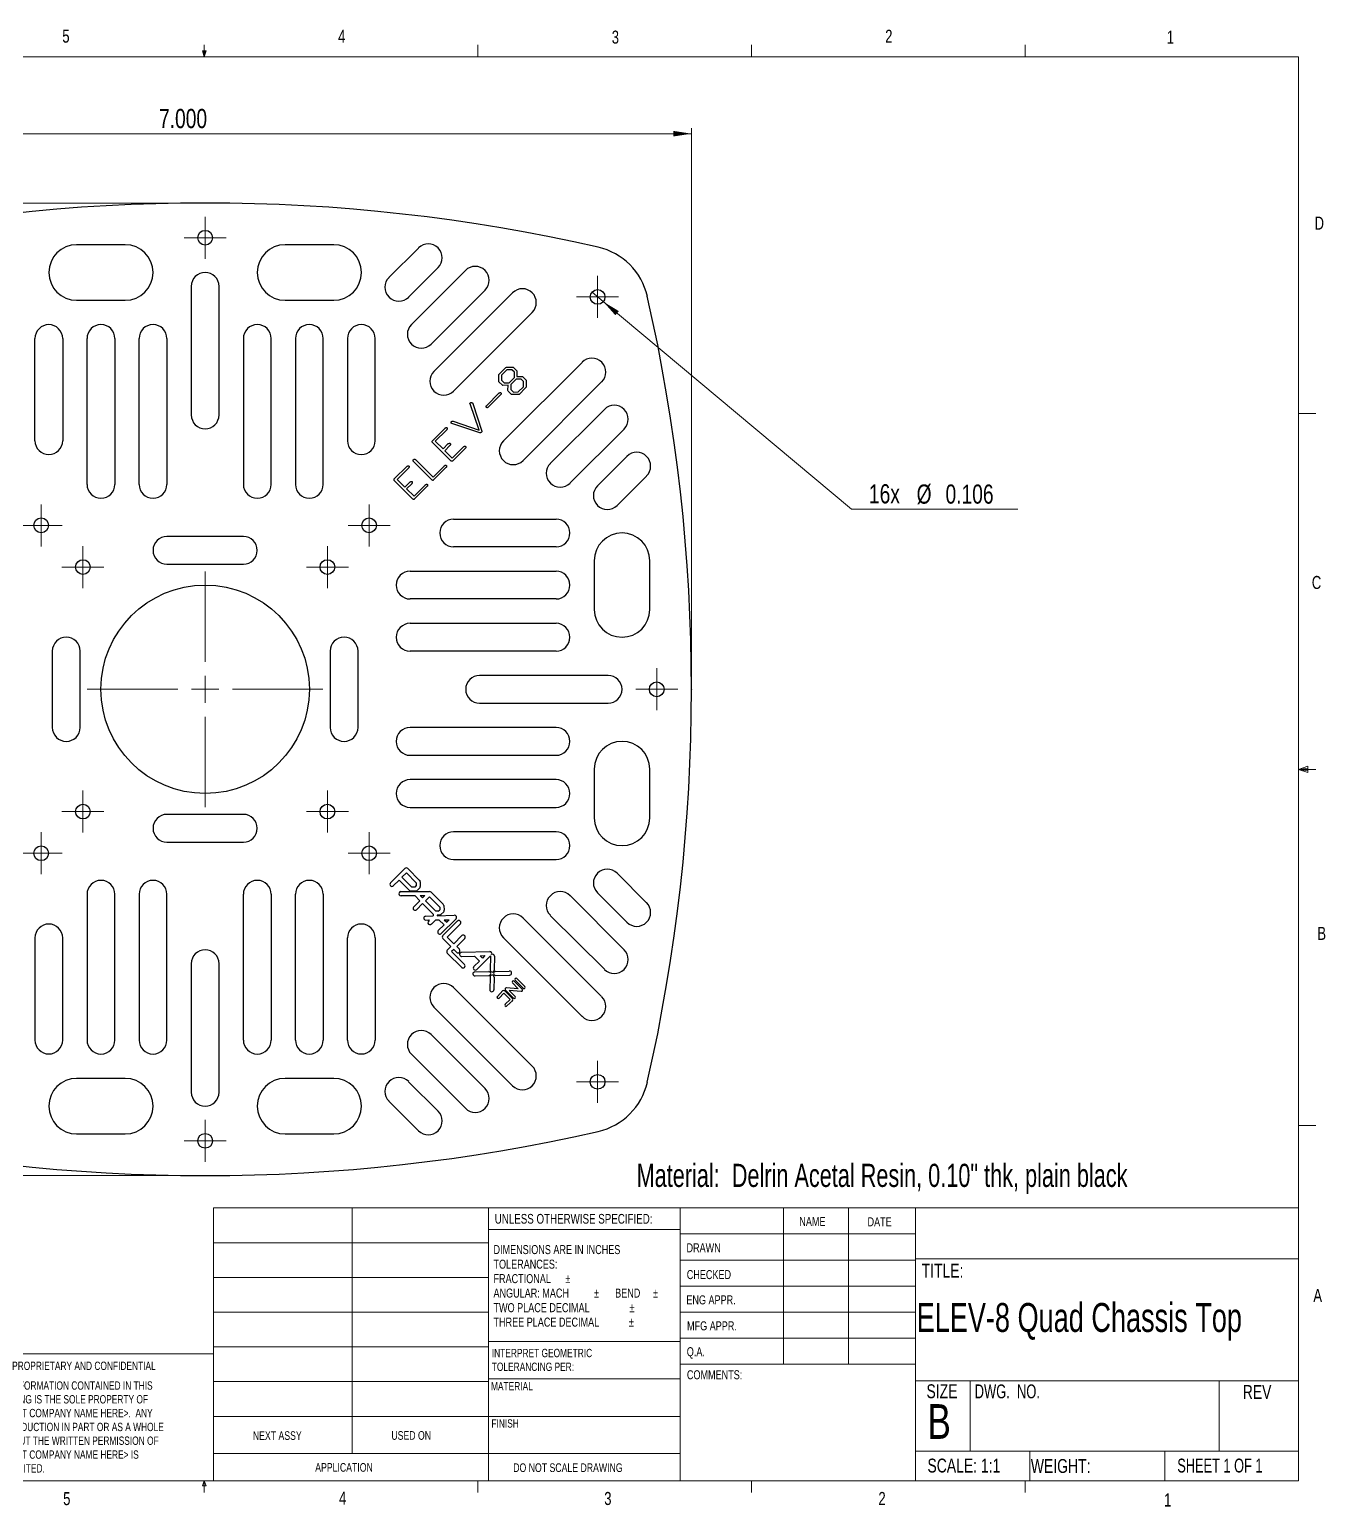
# Model space of a CAD drawing. Header units: inches. Extents: x 0.4 to 16.6, y 0.2 to 10.8.
# Drawn here: x 7.24 to 16.57, y 0.21 to 10.84 of the extents above; entities that cross this region are included whole.
import ezdxf

# ---------------------------------------------------------------- set-up
doc = ezdxf.new("R2010")
doc.units = ezdxf.units.IN
doc.header["$MEASUREMENT"] = 0
doc.header["$PDSIZE"] = -1
doc.layers.add('FORMAT', color=7, linetype='Continuous')
doc.styles.add('SLDTEXTSTYLE0', font='TXT', dxfattribs={"width": 0.7})
doc.styles.add('SLDTEXTSTYLE1', font='TXT', dxfattribs={"width": 0.75})
doc.styles.add('SLDTEXTSTYLE2', font='TXT', dxfattribs={"width": 0.694444})
doc.styles.add('SLDTEXTSTYLE3', font='TXT', dxfattribs={"width": 0.6875})
doc.dimstyles.new('SLDDIMSTYLE0', dxfattribs={"dimtxt": 0.137795, "dimasz": 0.13, "dimexe": 0, "dimexo": 0.0625, "dimgap": 0.034449, "dimtad": 2, "dimrnd": 1e-09, "dimzin": 4, "dimdsep": 46, "dimtxsty": 'SLDTEXTSTYLE1', "dimsah": 1, "dimcen": 0.09, "dimadec": 0, "dimazin": 0, "dimtfac": 1, "dimtofl": 0, "dimtmove": 0, "dimatfit": 3, "dimfxl": 1, "dimtolj": 1, "dimtzin": 12, "dimarcsym": 0})
doc.dimstyles.new('SLDDIMSTYLE1', dxfattribs={"dimtxt": 0.137795, "dimasz": 0.13, "dimexe": 0, "dimexo": 0.0625, "dimgap": 0.034449, "dimtad": 2, "dimrnd": 1e-09, "dimzin": 12, "dimdsep": 46, "dimtxsty": 'SLDTEXTSTYLE1', "dimsah": 1, "dimcen": 0.09, "dimadec": 0, "dimazin": 0, "dimtfac": 1, "dimtmove": 0, "dimatfit": 3, "dimfxl": 1, "dimtolj": 1, "dimtzin": 12, "dimarcsym": 0})

# ---------------------------------------------------------------- blocks, each defined once
blk = doc.blocks.new('SW_NOTE_0')
at = {"color": 0, "linetype": 'Continuous', "lineweight": 0, "char_height": 0.06, "attachment_point": 1, "style": 'SLDTEXTSTYLE1'}
for s, insert in [('THE INFORMATION CONTAINED IN THIS', (0, 0.077)), ('DRAWING IS THE SOLE PROPERTY OF', (0, -0.022)), ('<INSERT COMPANY NAME HERE>.  ANY ', (0, -0.121)), ('REPRODUCTION IN PART OR AS A WHOLE', (0, -0.221)), ('WITHOUT THE WRITTEN PERMISSION OF', (0, -0.32)), ('<INSERT COMPANY NAME HERE> IS ', (0, -0.42)), ('PROHIBITED.', (0, -0.519))]:
    blk.add_mtext(s, dxfattribs=dict(at, insert=insert))
blk = doc.blocks.new('SW_NOTE_1')
at = {"color": 0, "linetype": 'Continuous', "lineweight": 0, "char_height": 0.065, "attachment_point": 1, "style": 'SLDTEXTSTYLE1'}
for s, insert in [('DIMENSIONS ARE IN INCHES', (0, 0.084)), ('TOLERANCES:', (0, -0.021)), ('FRACTIONAL', (0, -0.125)), ('%%p', (0.518, -0.125)), ('ANGULAR: MACH', (0, -0.229)), ('%%p', (0.723, -0.229)), ('     BEND ', (0.785, -0.229)), ('%%p', (1.148, -0.229)), ('TWO PLACE DECIMAL    ', (0, -0.334)), ('%%p', (0.979, -0.334)), ('THREE PLACE DECIMAL  ', (0, -0.438)), ('%%p', (0.974, -0.438))]:
    blk.add_mtext(s, dxfattribs=dict(at, insert=insert))
blk = doc.blocks.new('SW_NOTE_2')
at = {"color": 0, "linetype": 'Continuous', "lineweight": 0, "char_height": 0.06, "attachment_point": 1, "style": 'SLDTEXTSTYLE1'}
for s, insert in [('INTERPRET GEOMETRIC', (0, 0.077)), ('TOLERANCING PER:', (0, -0.022))]:
    blk.add_mtext(s, dxfattribs=dict(at, insert=insert))
blk = doc.blocks.new('*D4')
at = {"color": 7, "linetype": 'Continuous', "lineweight": 0}
for p, q in [((5.007, 6.128), (5.007, 10.127)), ((12.007, 6.128), (12.007, 10.127)), ((5.007, 10.088), (12.007, 10.088))]:
    blk.add_line(p, q, dxfattribs=at)
for points in [[(5.007, 10.088), (5.137, 10.068), (5.137, 10.108)], [(12.007, 10.088), (11.877, 10.108), (11.877, 10.068)]]:
    blk.add_solid(points, dxfattribs=at)
at = {"color": 7, "linetype": 'Continuous', "lineweight": 0, "insert": (8.175, 10.266), "char_height": 0.1378, "attachment_point": 1, "style": 'SLDTEXTSTYLE1'}
blk.add_mtext('7.000', dxfattribs=at)
blk = doc.blocks.new('*D5')
at = {"color": 7, "linetype": 'Continuous', "lineweight": 0}
for p, q in [((8.467, 9.589), (3.156, 9.589)), ((3.196, 9.589), (3.196, 2.589)), ((8.467, 2.589), (3.156, 2.589))]:
    blk.add_line(p, q, dxfattribs=at)
for points in [[(3.196, 9.589), (3.176, 9.459), (3.216, 9.459)], [(3.196, 2.589), (3.216, 2.719), (3.176, 2.719)]]:
    blk.add_solid(points, dxfattribs=at)
at = {"color": 7, "linetype": 'Continuous', "lineweight": 0, "insert": (3.018, 5.96), "char_height": 0.1378, "attachment_point": 1, "rotation": 90, "style": 'SLDTEXTSTYLE1'}
blk.add_mtext('7.000', dxfattribs=at)
blk = doc.blocks.new('*D6')
at = {"color": 7, "linetype": 'Continuous', "lineweight": 0}
for p, q in [((11.291, 8.947), (11.372, 8.879)), ((11.372, 8.879), (13.159, 7.385)), ((13.159, 7.385), (14.355, 7.385))]:
    blk.add_line(p, q, dxfattribs=at)
blk.add_solid([(11.372, 8.879), (11.459, 8.781), (11.484, 8.811)], dxfattribs=at)
at = {"color": 7, "linetype": 'Continuous', "lineweight": 0, "char_height": 0.1378, "attachment_point": 1, "style": 'SLDTEXTSTYLE1'}
for s, insert in [('16x ', (13.284, 7.565)), ('%%c', (13.627, 7.563)), ('0.106', (13.835, 7.563))]:
    blk.add_mtext(s, dxfattribs=dict(at, insert=insert))
blk = doc.blocks.new('SW_CENTERMARKSYMBOL_0')
at = {"color": 0, "linetype": 'Continuous', "lineweight": 0}
for p, q in [((0, 0.098), (0, 0.151)), ((-0.098, 0), (-0.151, 0)), ((0, 0), (-0.098, 0)), ((0, 0), (0, 0.098)), ((0, 0), (0, -0.098)), ((0, 0), (0.098, 0)), ((0.098, 0), (0.151, 0)), ((0, -0.098), (0, -0.151))]:
    blk.add_line(p, q, dxfattribs=at)
blk = doc.blocks.new('SW_CENTERMARKSYMBOL_2')
at = {"color": 0, "linetype": 'Continuous', "lineweight": 0}
for p, q in [((0, 0.098), (0, 0.151)), ((-0.098, 0), (-0.151, 0)), ((0, 0), (-0.098, 0)), ((0, 0), (0, 0.098)), ((0, 0), (0, -0.098)), ((0, 0), (0.098, 0)), ((0.098, 0), (0.151, 0)), ((0, -0.098), (0, -0.151))]:
    blk.add_line(p, q, dxfattribs=at)
blk = doc.blocks.new('SW_CENTERMARKSYMBOL_3')
at = {"color": 0, "linetype": 'Continuous', "lineweight": 0}
for p, q in [((0, 0.098), (0, 0.151)), ((-0.098, 0), (-0.151, 0)), ((0, 0), (-0.098, 0)), ((0, 0), (0, 0.098)), ((0, 0), (0, -0.098)), ((0, 0), (0.098, 0)), ((0.098, 0), (0.151, 0)), ((0, -0.098), (0, -0.151))]:
    blk.add_line(p, q, dxfattribs=at)
blk = doc.blocks.new('SW_CENTERMARKSYMBOL_4')
at = {"color": 0, "linetype": 'Continuous', "lineweight": 0}
for p, q in [((0, 0.098), (0, 0.151)), ((-0.098, 0), (-0.151, 0)), ((0, 0), (-0.098, 0)), ((0, 0), (0, 0.098)), ((0, 0), (0, -0.098)), ((0, 0), (0.098, 0)), ((0.098, 0), (0.151, 0)), ((0, -0.098), (0, -0.151))]:
    blk.add_line(p, q, dxfattribs=at)
blk = doc.blocks.new('SW_CENTERMARKSYMBOL_5')
at = {"color": 0, "linetype": 'Continuous', "lineweight": 0}
for p, q in [((0, 0.098), (0, 0.151)), ((-0.098, 0), (-0.151, 0)), ((0, 0), (-0.098, 0)), ((0, 0), (0, 0.098)), ((0, 0), (0, -0.098)), ((0, 0), (0.098, 0)), ((0.098, 0), (0.151, 0)), ((0, -0.098), (0, -0.151))]:
    blk.add_line(p, q, dxfattribs=at)
blk = doc.blocks.new('SW_CENTERMARKSYMBOL_6')
at = {"color": 0, "linetype": 'Continuous', "lineweight": 0}
for p, q in [((0, 0.098), (0, 0.151)), ((-0.098, 0), (-0.151, 0)), ((0, 0), (-0.098, 0)), ((0, 0), (0, 0.098)), ((0, 0), (0, -0.098)), ((0, 0), (0.098, 0)), ((0.098, 0), (0.151, 0)), ((0, -0.098), (0, -0.151))]:
    blk.add_line(p, q, dxfattribs=at)
blk = doc.blocks.new('SW_CENTERMARKSYMBOL_8')
at = {"color": 0, "linetype": 'Continuous', "lineweight": 0}
for p, q in [((0, 0.098), (0, 0.151)), ((-0.098, 0), (-0.151, 0)), ((0, 0), (-0.098, 0)), ((0, 0), (0, 0.098)), ((0, 0), (0, -0.098)), ((0, 0), (0.098, 0)), ((0.098, 0), (0.151, 0)), ((0, -0.098), (0, -0.151))]:
    blk.add_line(p, q, dxfattribs=at)
blk = doc.blocks.new('SW_CENTERMARKSYMBOL_9')
at = {"color": 0, "linetype": 'Continuous', "lineweight": 0}
for p, q in [((0, 0.098), (0, 0.151)), ((-0.098, 0), (-0.151, 0)), ((0, 0), (-0.098, 0)), ((0, 0), (0, 0.098)), ((0, 0), (0, -0.098)), ((0, 0), (0.098, 0)), ((0.098, 0), (0.151, 0)), ((0, -0.098), (0, -0.151))]:
    blk.add_line(p, q, dxfattribs=at)
blk = doc.blocks.new('SW_CENTERMARKSYMBOL_10')
at = {"color": 0, "linetype": 'Continuous', "lineweight": 0}
for p, q in [((0, 0.098), (0, 0.151)), ((-0.098, 0), (-0.151, 0)), ((0, 0), (-0.098, 0)), ((0, 0), (0, 0.098)), ((0, 0), (0, -0.098)), ((0, 0), (0.098, 0)), ((0.098, 0), (0.151, 0)), ((0, -0.098), (0, -0.151))]:
    blk.add_line(p, q, dxfattribs=at)
blk = doc.blocks.new('SW_CENTERMARKSYMBOL_11')
at = {"color": 0, "linetype": 'Continuous', "lineweight": 0}
for p, q in [((0, 0.098), (0, 0.151)), ((-0.098, 0), (-0.151, 0)), ((0, 0), (-0.098, 0)), ((0, 0), (0, 0.098)), ((0, 0), (0, -0.098)), ((0, 0), (0.098, 0)), ((0.098, 0), (0.151, 0)), ((0, -0.098), (0, -0.151))]:
    blk.add_line(p, q, dxfattribs=at)
blk = doc.blocks.new('SW_CENTERMARKSYMBOL_12')
at = {"color": 0, "linetype": 'Continuous', "lineweight": 0}
for p, q in [((0, 0.098), (0, 0.151)), ((-0.098, 0), (-0.151, 0)), ((0, 0), (-0.098, 0)), ((0, 0), (0, 0.098)), ((0, 0), (0, -0.098)), ((0, 0), (0.098, 0)), ((0.098, 0), (0.151, 0)), ((0, -0.098), (0, -0.151))]:
    blk.add_line(p, q, dxfattribs=at)
blk = doc.blocks.new('SW_CENTERMARKSYMBOL_13')
at = {"color": 0, "linetype": 'Continuous', "lineweight": 0}
for p, q in [((0, 0.098), (0, 0.151)), ((-0.098, 0), (-0.151, 0)), ((0, 0), (-0.098, 0)), ((0, 0), (0, 0.098)), ((0, 0), (0, -0.098)), ((0, 0), (0.098, 0)), ((0.098, 0), (0.151, 0)), ((0, -0.098), (0, -0.151))]:
    blk.add_line(p, q, dxfattribs=at)
blk = doc.blocks.new('SW_CENTERMARKSYMBOL_14')
at = {"color": 0, "linetype": 'Continuous', "lineweight": 0}
for p, q in [((0, 0.098), (0, 0.151)), ((-0.098, 0), (-0.151, 0)), ((0, 0), (-0.098, 0)), ((0, 0), (0, 0.098)), ((0, 0), (0, -0.098)), ((0, 0), (0.098, 0)), ((0.098, 0), (0.151, 0)), ((0, -0.098), (0, -0.151))]:
    blk.add_line(p, q, dxfattribs=at)
blk = doc.blocks.new('SW_CENTERMARKSYMBOL_15')
at = {"color": 0, "linetype": 'Continuous', "lineweight": 0}
for p, q in [((0, 0.197), (0, 0.848)), ((-0.197, 0), (-0.848, 0)), ((0, 0), (-0.098, 0)), ((0, 0), (0, 0.098)), ((0, 0), (0, -0.098)), ((0, 0), (0.098, 0)), ((0.197, 0), (0.848, 0)), ((0, -0.197), (0, -0.848))]:
    blk.add_line(p, q, dxfattribs=at)

msp = doc.modelspace()

# ---------------------------------------------------------------- linework, layer by layer
at = {"color": 7, "linetype": 'Continuous', "lineweight": 0}
for p, q in [((0.626, 10.642), (16.376, 10.642)), ((8.501, 10.642), (8.488, 10.684)), ((8.514, 10.684), (8.488, 10.684)), ((8.494, 10.684), (8.501, 10.642)), ((8.501, 10.642), (8.501, 10.727)), ((8.501, 10.642), (8.514, 10.684)), ((8.506, 10.684), (8.501, 10.642)), ((10.47, 10.642), (10.47, 10.727)), ((12.439, 10.642), (12.439, 10.727)), ((14.407, 10.642), (14.407, 10.727)), ((16.376, 0.392), (16.376, 10.642)), ((16.376, 8.075), (16.501, 8.075)), ((16.376, 5.513), (16.443, 5.537)), ((16.443, 5.537), (16.443, 5.49)), ((16.376, 5.513), (16.443, 5.522)), ((16.376, 5.513), (16.501, 5.513)), ((16.376, 5.513), (16.443, 5.49)), ((16.376, 5.513), (16.443, 5.502)), ((16.376, 2.95), (16.501, 2.95)), ((8.567, 2.356), (16.376, 2.356)), ((8.567, 0.392), (8.567, 2.356)), ((9.565, 2.356), (9.565, 0.588)), ((10.545, 0.392), (10.545, 2.356)), ((11.926, 2.356), (11.926, 0.392)), ((12.67, 2.356), (12.67, 1.231)), ((13.138, 2.356), (13.138, 1.231)), ((13.618, 2.356), (13.618, 0.392)), ((11.926, 2.202), (10.545, 2.202)), ((11.926, 2.169), (13.618, 2.169)), ((8.567, 2.106), (10.545, 2.106)), ((11.926, 1.981), (13.618, 1.981)), ((13.618, 1.989), (16.376, 1.989)), ((8.567, 1.856), (10.545, 1.856)), ((11.926, 1.794), (13.618, 1.794)), ((8.567, 1.606), (10.545, 1.606)), ((13.618, 1.606), (11.926, 1.606)), ((10.545, 1.396), (11.926, 1.396)), ((13.618, 1.419), (11.926, 1.419)), ((8.567, 1.306), (6.93, 1.306)), ((8.567, 1.356), (10.545, 1.356)), ((13.618, 1.231), (11.926, 1.231)), ((8.567, 1.106), (10.545, 1.106)), ((10.545, 1.126), (11.926, 1.126)), ((13.618, 1.112), (16.376, 1.112)), ((14.013, 1.112), (14.013, 0.605)), ((15.804, 1.112), (15.804, 0.605)), ((8.567, 0.856), (10.545, 0.856)), ((10.545, 0.856), (11.926, 0.856)), ((8.567, 0.588), (11.926, 0.588)), ((13.618, 0.605), (16.376, 0.605)), ((14.441, 0.605), (14.441, 0.392)), ((15.413, 0.605), (15.413, 0.392)), ((16.376, 0.392), (0.626, 0.392)), ((8.488, 0.357), (8.501, 0.392)), ((8.514, 0.357), (8.488, 0.357)), ((8.501, 0.392), (8.501, 0.307)), ((8.501, 0.392), (8.514, 0.357)), ((10.47, 0.392), (10.47, 0.307)), ((12.439, 0.392), (12.439, 0.307)), ((14.407, 0.392), (14.407, 0.307))]:
    msp.add_line(p, q, dxfattribs=at)
at = {"color": 7, "linetype": 'Continuous', "lineweight": 30}
for p, q in [((7.932, 9.289), (7.582, 9.289)), ((9.432, 9.289), (9.082, 9.289)), ((10.042, 9.265), (9.83, 9.053)), ((9.971, 8.912), (10.183, 9.124)), ((10.38, 9.104), (9.991, 8.715)), ((8.407, 8.989), (8.407, 8.064)), ((8.607, 8.064), (8.607, 8.989)), ((10.133, 8.574), (10.522, 8.962)), ((10.719, 8.942), (10.153, 8.377)), ((7.582, 8.889), (7.932, 8.889)), ((9.082, 8.889), (9.432, 8.889)), ((10.295, 8.235), (10.86, 8.801)), ((7.282, 7.878), (7.282, 8.614)), ((7.482, 8.614), (7.482, 7.878)), ((7.657, 7.564), (7.657, 8.614)), ((7.857, 8.614), (7.857, 7.564)), ((8.032, 7.564), (8.032, 8.614)), ((8.232, 8.614), (8.232, 7.564)), ((8.782, 8.614), (8.782, 7.564)), ((8.982, 7.564), (8.982, 8.614)), ((9.157, 8.614), (9.157, 7.564)), ((9.357, 7.564), (9.357, 8.614)), ((9.532, 8.614), (9.532, 7.878)), ((9.731, 7.878), (9.731, 8.614)), ((10.622, 8.357), (10.671, 8.406)), ((10.653, 7.877), (11.219, 8.442)), ((10.671, 8.406), (10.676, 8.407)), ((10.676, 8.407), (10.724, 8.407)), ((10.724, 8.407), (10.727, 8.405)), ((10.727, 8.405), (10.75, 8.382)), ((10.62, 8.354), (10.622, 8.357)), ((10.62, 8.307), (10.62, 8.354)), ((10.621, 8.303), (10.62, 8.307)), ((10.646, 8.278), (10.621, 8.303)), ((10.677, 8.388), (10.639, 8.35)), ((10.639, 8.35), (10.639, 8.314)), ((10.639, 8.314), (10.658, 8.295)), ((10.658, 8.295), (10.695, 8.295)), ((10.715, 8.388), (10.677, 8.388)), ((10.695, 8.295), (10.733, 8.332)), ((10.745, 8.32), (10.707, 8.282)), ((10.733, 8.371), (10.715, 8.388)), ((10.733, 8.332), (10.733, 8.371)), ((10.782, 8.321), (10.745, 8.32)), ((10.75, 8.382), (10.751, 8.38)), ((10.751, 8.38), (10.751, 8.341)), ((10.751, 8.341), (10.79, 8.341)), ((10.799, 8.304), (10.782, 8.321)), ((10.79, 8.341), (10.793, 8.339)), ((10.793, 8.339), (10.817, 8.315)), ((11.36, 8.301), (10.795, 7.735)), ((10.799, 8.267), (10.799, 8.304)), ((10.817, 8.315), (10.818, 8.313)), ((10.818, 8.313), (10.817, 8.263)), ((10.531, 8.13), (10.622, 8.222)), ((10.633, 8.208), (10.542, 8.118)), ((10.649, 8.276), (10.646, 8.278)), ((10.688, 8.277), (10.649, 8.276)), ((10.686, 8.239), (10.688, 8.277)), ((10.688, 8.236), (10.686, 8.239)), ((10.712, 8.212), (10.688, 8.236)), ((10.707, 8.282), (10.706, 8.247)), ((10.706, 8.247), (10.725, 8.228)), ((10.714, 8.21), (10.712, 8.212)), ((10.763, 8.21), (10.714, 8.21)), ((10.725, 8.228), (10.76, 8.229)), ((10.76, 8.229), (10.799, 8.267)), ((10.766, 8.211), (10.763, 8.21)), ((10.813, 8.258), (10.766, 8.211)), ((10.817, 8.263), (10.813, 8.258)), ((10.478, 7.955), (10.413, 8.143)), ((10.434, 8.146), (10.498, 7.948)), ((10.991, 7.715), (11.38, 8.104)), ((10.483, 7.935), (10.283, 8.001)), ((10.289, 8.02), (10.293, 8.019)), ((10.293, 8.019), (10.478, 7.955)), ((10.273, 7.735), (10.141, 7.867)), ((10.142, 7.877), (10.234, 7.969)), ((10.243, 7.954), (10.163, 7.874)), ((10.163, 7.874), (10.219, 7.819)), ((11.522, 7.962), (11.133, 7.574)), ((10.219, 7.819), (10.257, 7.857)), ((10.268, 7.843), (10.231, 7.806)), ((10.231, 7.806), (10.284, 7.753)), ((10.284, 7.753), (10.367, 7.835)), ((10.377, 7.822), (10.286, 7.731)), ((11.33, 7.553), (11.542, 7.765)), ((9.868, 7.603), (9.96, 7.695)), ((9.968, 7.679), (9.889, 7.6)), ((10.14, 7.594), (10.004, 7.73)), ((10.022, 7.741), (10.147, 7.616)), ((10.147, 7.616), (10.229, 7.698)), ((10.24, 7.685), (10.149, 7.594)), ((10.278, 7.731), (10.273, 7.735)), ((9.999, 7.461), (9.867, 7.593)), ((9.889, 7.6), (9.945, 7.544)), ((9.945, 7.544), (9.983, 7.583)), ((9.994, 7.569), (9.957, 7.532)), ((10.01, 7.479), (10.092, 7.561)), ((10.103, 7.548), (10.012, 7.457)), ((11.683, 7.624), (11.471, 7.412)), ((9.957, 7.532), (10.01, 7.479)), ((10.003, 7.457), (9.999, 7.461)), ((10.295, 7.313), (11.032, 7.313)), ((8.782, 7.189), (8.232, 7.189)), ((11.032, 7.114), (10.295, 7.114)), ((8.232, 6.989), (8.782, 6.989)), ((9.982, 6.939), (11.032, 6.939)), ((11.307, 7.014), (11.307, 6.664)), ((11.707, 6.664), (11.707, 7.014)), ((11.032, 6.739), (9.982, 6.739)), ((9.982, 6.564), (11.032, 6.564)), ((7.407, 6.364), (7.407, 5.814)), ((7.607, 5.814), (7.607, 6.364)), ((9.407, 6.364), (9.407, 5.814)), ((9.607, 5.814), (9.607, 6.364)), ((11.032, 6.364), (9.982, 6.364)), ((11.407, 6.189), (10.482, 6.189)), ((10.482, 5.989), (11.407, 5.989)), ((11.032, 5.814), (9.982, 5.814)), ((9.982, 5.614), (11.032, 5.614)), ((11.032, 5.439), (9.982, 5.439)), ((11.307, 5.514), (11.307, 5.164)), ((11.707, 5.164), (11.707, 5.514)), ((9.982, 5.239), (11.032, 5.239)), ((8.782, 5.189), (8.232, 5.189)), ((11.032, 5.064), (10.295, 5.064)), ((8.232, 4.989), (8.782, 4.989)), ((9.84, 4.696), (9.944, 4.799)), ((9.965, 4.799), (10.05, 4.714)), ((10.295, 4.864), (11.032, 4.864)), ((9.861, 4.675), (9.903, 4.716)), ((9.903, 4.716), (9.978, 4.641)), ((9.923, 4.737), (9.955, 4.768)), ((9.923, 4.737), (9.994, 4.666)), ((9.955, 4.768), (10.025, 4.697)), ((10.025, 4.697), (10.025, 4.676)), ((10.055, 4.703), (10.054, 4.67)), ((11.683, 4.553), (11.471, 4.765)), ((7.657, 4.614), (7.657, 3.564)), ((7.857, 3.564), (7.857, 4.614)), ((8.032, 4.614), (8.032, 3.564)), ((8.232, 3.564), (8.232, 4.614)), ((8.782, 3.564), (8.782, 4.614)), ((8.982, 4.614), (8.982, 3.564)), ((9.157, 3.564), (9.157, 4.614)), ((9.357, 4.614), (9.357, 3.564)), ((9.915, 4.633), (10.122, 4.633)), ((9.916, 4.604), (10.015, 4.604)), ((10.021, 4.637), (9.988, 4.637)), ((10.015, 4.666), (9.994, 4.666)), ((10.025, 4.676), (10.015, 4.666)), ((10.015, 4.604), (10.052, 4.567)), ((10.049, 4.658), (10.032, 4.641)), ((10.055, 4.604), (10.072, 4.587)), ((10.055, 4.604), (10.089, 4.604)), ((10.072, 4.587), (10.089, 4.604)), ((10.092, 4.567), (10.122, 4.596)), ((10.122, 4.596), (10.195, 4.522)), ((10.133, 4.629), (10.22, 4.542)), ((11.522, 4.215), (11.133, 4.604)), ((11.33, 4.624), (11.542, 4.412)), ((10.006, 4.521), (10.052, 4.567)), ((10.028, 4.502), (10.072, 4.547)), ((10.072, 4.547), (10.148, 4.471)), ((10.092, 4.567), (10.167, 4.492)), ((10.148, 4.471), (10.148, 4.458)), ((10.185, 4.491), (10.167, 4.492)), ((10.185, 4.491), (10.197, 4.502)), ((10.195, 4.522), (10.197, 4.502)), ((10.204, 4.467), (10.224, 4.487)), ((10.224, 4.533), (10.228, 4.5)), ((10.094, 4.456), (10.148, 4.458)), ((10.094, 4.428), (10.122, 4.429)), ((10.115, 4.421), (10.122, 4.429)), ((10.136, 4.399), (10.166, 4.429)), ((10.166, 4.429), (10.189, 4.43)), ((10.177, 4.464), (10.177, 4.459)), ((10.198, 4.464), (10.177, 4.464)), ((10.177, 4.459), (10.3, 4.463)), ((10.184, 4.352), (10.226, 4.393)), ((10.189, 4.43), (10.226, 4.393)), ((10.203, 4.33), (10.313, 4.437)), ((10.323, 4.422), (10.217, 4.316)), ((10.228, 4.43), (10.264, 4.431)), ((10.228, 4.43), (10.246, 4.413)), ((10.246, 4.413), (10.264, 4.431)), ((10.344, 4.401), (10.248, 4.306)), ((11.36, 3.877), (10.795, 4.442)), ((10.991, 4.462), (11.38, 4.074)), ((7.282, 4.3), (7.282, 3.564)), ((7.482, 3.564), (7.482, 4.3)), ((9.532, 3.564), (9.532, 4.3)), ((9.731, 4.3), (9.731, 3.564)), ((10.217, 4.295), (10.275, 4.238)), ((10.248, 4.306), (10.296, 4.258)), ((10.354, 4.316), (10.296, 4.258)), ((10.375, 4.295), (10.317, 4.238)), ((10.653, 4.301), (11.219, 3.735)), ((10.275, 4.238), (10.249, 4.212)), ((10.249, 4.191), (10.353, 4.087)), ((10.296, 4.217), (10.28, 4.201)), ((10.28, 4.201), (10.374, 4.108)), ((10.296, 4.217), (10.316, 4.197)), ((10.317, 4.238), (10.337, 4.218)), ((10.352, 4.196), (10.555, 4.202)), ((10.353, 4.167), (10.445, 4.169)), ((10.445, 4.169), (10.481, 4.133)), ((10.56, 4.171), (10.461, 4.072)), ((10.485, 4.171), (10.519, 4.172)), ((10.485, 4.171), (10.502, 4.154)), ((10.519, 4.172), (10.502, 4.154)), ((10.56, 4.168), (10.558, 4.068)), ((10.589, 4.168), (10.587, 4.068)), ((8.407, 4.114), (8.407, 3.189)), ((8.607, 3.189), (8.607, 4.114)), ((10.481, 4.133), (10.441, 4.093)), ((10.448, 4.055), (10.548, 4.058)), ((10.597, 4.059), (10.698, 4.061)), ((10.295, 3.942), (10.86, 3.377)), ((10.449, 4.026), (10.548, 4.028)), ((10.557, 4.018), (10.555, 3.927)), ((10.586, 4.018), (10.585, 3.927)), ((10.596, 4.03), (10.699, 4.032)), ((10.76, 3.934), (10.674, 3.94)), ((10.718, 3.976), (10.76, 3.934)), ((10.731, 3.988), (10.789, 3.93)), ((10.737, 3.995), (10.796, 3.937)), ((10.75, 4.008), (10.808, 3.949)), ((10.65, 3.92), (10.61, 3.879)), ((10.656, 3.901), (10.622, 3.867)), ((10.656, 3.901), (10.701, 3.856)), ((10.662, 3.92), (10.72, 3.862)), ((10.667, 3.925), (10.726, 3.867)), ((10.701, 3.856), (10.667, 3.822)), ((10.72, 3.85), (10.679, 3.81)), ((10.696, 3.921), (10.738, 3.879)), ((10.782, 3.915), (10.696, 3.921)), ((10.719, 3.235), (10.153, 3.801)), ((10.133, 3.604), (10.522, 3.215)), ((10.38, 3.074), (9.991, 3.462)), ((7.932, 3.289), (7.582, 3.289)), ((9.432, 3.289), (9.082, 3.289)), ((9.971, 3.265), (10.183, 3.053)), ((10.042, 2.912), (9.83, 3.124)), ((7.582, 2.889), (7.932, 2.889)), ((9.082, 2.889), (9.432, 2.889))]:
    msp.add_line(p, q, dxfattribs=at)
for centre, radius in [((8.507, 9.339), 0.053), ((11.331, 8.913), 0.053), ((7.327, 7.269), 0.053), ((9.687, 7.269), 0.053), ((7.627, 6.969), 0.053), ((9.387, 6.969), 0.053), ((8.507, 6.089), 0.75), ((11.757, 6.089), 0.053), ((7.627, 5.209), 0.053), ((9.387, 5.209), 0.053), ((7.327, 4.909), 0.053), ((9.687, 4.909), 0.053), ((11.331, 3.264), 0.053), ((8.507, 2.839), 0.053)]:
    msp.add_circle(centre, radius, dxfattribs=at)
for centre, radius, start, end in [((8.507, -3.148), 12.737, 77.1696, 102.8304), ((7.582, 9.089), 0.2, 90, 270), ((7.932, 9.089), 0.2, 270, 90), ((9.082, 9.089), 0.2, 90, 270), ((9.432, 9.089), 0.2, 270, 90), ((10.113, 9.195), 0.1, 315, 135), ((11.231, 8.813), 0.47, 12.8304, 77.1696), ((8.507, 8.989), 0.1, 0, 180), ((9.901, 8.983), 0.1, 135, 315), ((10.451, 9.033), 0.1, 315, 135), ((10.79, 8.872), 0.1, 315, 135), ((-0.73, 6.089), 12.737, 347.1696, 12.8304), ((7.382, 8.614), 0.0998, 0, 180), ((7.757, 8.614), 0.1, 0, 180), ((8.132, 8.614), 0.1, 0, 180), ((8.882, 8.614), 0.1, 0, 180), ((9.257, 8.614), 0.1, 0, 180), ((9.631, 8.614), 0.0998, 0, 180), ((10.062, 8.644), 0.1, 135, 315), ((11.29, 8.372), 0.1, 315, 135), ((10.224, 8.306), 0.1, 135, 315), ((11.451, 8.033), 0.1, 315, 135), ((8.507, 8.064), 0.1, 180, 0), ((7.382, 7.878), 0.0998, 180, 0), ((9.631, 7.878), 0.0998, 180, 0), ((10.724, 7.806), 0.1, 135, 315), ((11.613, 7.695), 0.1, 315, 135), ((11.062, 7.644), 0.1, 135, 315), ((7.757, 7.564), 0.1, 180, 0), ((8.132, 7.564), 0.1, 180, 0), ((8.882, 7.564), 0.1, 180, 0), ((9.257, 7.564), 0.1, 180, 0), ((11.401, 7.483), 0.1, 135, 315), ((10.295, 7.214), 0.0998, 90, 270), ((11.032, 7.214), 0.0998, 270, 90), ((8.232, 7.089), 0.1, 90, 270), ((8.782, 7.089), 0.1, 270, 90), ((11.507, 7.014), 0.2, 360, 180), ((9.982, 6.839), 0.1, 90, 270), ((11.032, 6.839), 0.1, 270, 90), ((11.507, 6.664), 0.2, 180, 0), ((9.982, 6.464), 0.1, 90, 270), ((11.032, 6.464), 0.1, 270, 90), ((7.507, 6.364), 0.1, 0, 180), ((9.507, 6.364), 0.1, 0, 180), ((10.482, 6.089), 0.1, 90, 270), ((11.407, 6.089), 0.1, 270, 90), ((7.507, 5.814), 0.1, 180, 0), ((9.507, 5.814), 0.1, 180, 0), ((9.982, 5.714), 0.1, 90, 270), ((11.032, 5.714), 0.1, 270, 90), ((11.507, 5.514), 0.2, 0, 180), ((9.982, 5.339), 0.1, 90, 270), ((11.032, 5.339), 0.1, 270, 90), ((8.232, 5.089), 0.1, 90, 270), ((8.782, 5.089), 0.1, 270, 90), ((11.507, 5.164), 0.2, 180, 0), ((10.295, 4.964), 0.0998, 90, 270), ((11.032, 4.964), 0.0998, 270, 90), ((9.955, 4.789), 0.0147, 45, 135), ((11.401, 4.695), 0.1, 45, 225), ((7.757, 4.614), 0.1, 0, 180), ((8.132, 4.614), 0.1, 0, 180), ((8.882, 4.614), 0.1, 0, 180), ((9.257, 4.614), 0.1, 0, 180), ((9.851, 4.685), 0.0147, 135, 315), ((10.04, 4.704), 0.0147, 359.4592, 45), ((9.916, 4.618), 0.0148, 91.8056, 271.8056), ((9.988, 4.652), 0.0146, 225, 269.3316), ((10.021, 4.651), 0.0146, 269.3316, 315), ((10.04, 4.67), 0.0147, 308.5864, 359.4592), ((10.123, 4.619), 0.0142, 45.8017, 92.1102), ((11.062, 4.533), 0.1, 45, 225), ((10.018, 4.513), 0.0145, 142.8456, 315), ((10.198, 4.473), 0.00895, 270.1229, 314.9837), ((10.21, 4.531), 0.0149, 7.1171, 45.8028), ((10.213, 4.498), 0.0152, 314.9837, 7.1037), ((10.724, 4.372), 0.1, 45, 225), ((11.613, 4.483), 0.1, 225, 45), ((7.382, 4.3), 0.0998, 0, 180), ((9.631, 4.3), 0.0998, 0, 180), ((10.094, 4.442), 0.014, 91.4966, 271.4966), ((10.125, 4.41), 0.0151, 128.854, 317.8917), ((10.302, 4.448), 0.0152, 314.4163, 97.2853), ((10.333, 4.411), 0.0146, 315, 135), ((10.195, 4.342), 0.0146, 137.3023, 304.2167), ((10.228, 4.306), 0.0146, 135, 225), ((10.364, 4.306), 0.0146, 315, 135), ((8.507, 4.114), 0.1, 0, 180), ((10.26, 4.201), 0.0146, 135, 225), ((10.326, 4.207), 0.0146, 225, 45), ((10.352, 4.181), 0.0146, 91.7311, 271.7311), ((10.555, 4.187), 0.0146, 336.9212, 91.7311), ((10.575, 4.168), 0.0146, 166.7424, 178.9145), ((10.575, 4.168), 0.0146, 358.9145, 112.7002), ((11.451, 4.144), 0.1, 225, 45), ((10.363, 4.098), 0.0146, 225, 45), ((10.448, 4.041), 0.0146, 91.3288, 271.3288), ((10.451, 4.083), 0.0147, 135, 315), ((10.547, 4.043), 0.0147, 277.5006, 85.1571), ((10.573, 4.068), 0.0146, 178.9145, 358.9145), ((10.597, 4.044), 0.0146, 88.9145, 268.9145), ((10.698, 4.047), 0.0146, 271.3288, 91.3288), ((10.224, 3.872), 0.1, 45, 225), ((10.572, 4.018), 0.0146, 358.9145, 178.9145), ((10.674, 3.931), 0.00878, 85.9915, 225), ((10.724, 3.982), 0.00878, 45, 225), ((10.744, 4.001), 0.00878, 45, 225), ((10.802, 3.943), 0.00878, 225, 45), ((10.57, 3.927), 0.0146, 178.9145, 358.9145), ((10.616, 3.873), 0.00878, 135, 315), ((10.656, 3.913), 0.00878, 45, 135), ((10.713, 3.856), 0.00878, 315, 45), ((10.732, 3.873), 0.00878, 225, 45), ((10.783, 3.924), 0.00878, 265.9915, 45), ((11.29, 3.806), 0.1, 225, 45), ((10.673, 3.816), 0.00878, 135, 315), ((10.062, 3.533), 0.1, 45, 225), ((7.382, 3.564), 0.0998, 180, 0), ((7.757, 3.564), 0.1, 180, 0), ((8.132, 3.564), 0.1, 180, 0), ((8.882, 3.564), 0.1, 180, 0), ((9.257, 3.564), 0.1, 180, 0), ((9.631, 3.564), 0.0998, 180, 0), ((10.79, 3.306), 0.1, 225, 45), ((7.582, 3.089), 0.2, 90, 270), ((7.932, 3.089), 0.2, 270, 90), ((9.082, 3.089), 0.2, 90, 270), ((9.432, 3.089), 0.2, 270, 90), ((9.901, 3.195), 0.1, 45, 225), ((10.451, 3.144), 0.1, 225, 45), ((11.231, 3.365), 0.47, 282.8304, 347.1696), ((8.507, 3.189), 0.1, 180, 0), ((10.113, 2.983), 0.1, 225, 45), ((8.507, 15.326), 12.737, 257.1696, 282.8304)]:
    msp.add_arc(centre, radius, start, end, dxfattribs=at)
for points, knots in [([(10.622, 8.222), (10.623, 8.222), (10.625, 8.223), (10.628, 8.224), (10.63, 8.225), (10.632, 8.225), (10.632, 8.225)], [0, 0, 0, 0, 0.336608, 0.609489, 0.825624, 1, 1, 1, 1]), ([(10.632, 8.225), (10.633, 8.224), (10.634, 8.224), (10.635, 8.223), (10.635, 8.223)], [0, 0, 0, 0, 0.4710443, 1, 1, 1, 1]), ([(10.635, 8.223), (10.635, 8.223), (10.636, 8.222), (10.636, 8.221), (10.637, 8.22), (10.637, 8.219), (10.638, 8.217), (10.637, 8.214), (10.635, 8.211), (10.634, 8.21), (10.633, 8.208)], [0, 0, 0, 0, 0.044052, 0.106621, 0.187177, 0.288349, 0.407352, 0.557321, 0.752225, 1, 1, 1, 1]), ([(10.413, 8.143), (10.413, 8.143), (10.412, 8.145), (10.413, 8.147), (10.414, 8.149), (10.415, 8.15), (10.415, 8.151)], [0, 0, 0, 0, 0.254494, 0.493304, 0.739463, 1, 1, 1, 1]), ([(10.415, 8.151), (10.416, 8.151), (10.417, 8.152), (10.419, 8.153), (10.421, 8.154), (10.422, 8.154), (10.423, 8.153), (10.425, 8.152), (10.425, 8.151), (10.426, 8.15), (10.426, 8.15)], [0, 0, 0, 0, 0.18153, 0.330473, 0.457801, 0.565112, 0.661382, 0.758691, 0.868779, 1, 1, 1, 1]), ([(10.426, 8.15), (10.426, 8.15), (10.426, 8.15), (10.427, 8.151), (10.429, 8.151), (10.43, 8.152), (10.431, 8.152)], [0, 0, 0, 0, 0.064801, 0.241674, 0.560783, 1, 1, 1, 1]), ([(10.431, 8.152), (10.431, 8.152), (10.432, 8.151), (10.432, 8.15), (10.433, 8.148), (10.434, 8.146), (10.434, 8.146)], [0, 0, 0, 0, 0.121806, 0.32542, 0.620195, 1, 1, 1, 1]), ([(10.531, 8.119), (10.53, 8.119), (10.529, 8.12), (10.529, 8.122), (10.528, 8.124), (10.528, 8.125), (10.529, 8.126)], [0, 0, 0, 0, 0.263739, 0.510593, 0.746766, 1, 1, 1, 1]), ([(10.529, 8.126), (10.529, 8.127), (10.529, 8.128), (10.53, 8.13), (10.531, 8.13)], [0, 0, 0, 0, 0.405568, 1, 1, 1, 1]), ([(10.534, 8.116), (10.534, 8.117), (10.532, 8.117), (10.531, 8.118), (10.531, 8.119)], [0, 0, 0, 0, 0.46546, 1, 1, 1, 1]), ([(10.542, 8.118), (10.542, 8.117), (10.54, 8.117), (10.538, 8.116), (10.536, 8.116), (10.535, 8.116), (10.534, 8.116)], [0, 0, 0, 0, 0.264117, 0.509372, 0.751341, 1, 1, 1, 1]), ([(10.234, 7.969), (10.235, 7.97), (10.236, 7.97), (10.238, 7.971), (10.239, 7.972), (10.241, 7.972), (10.242, 7.973), (10.244, 7.973), (10.245, 7.972), (10.246, 7.972), (10.246, 7.971)], [0, 0, 0, 0, 0.166052, 0.316682, 0.449569, 0.570581, 0.682342, 0.788433, 0.893909, 1, 1, 1, 1]), ([(10.28, 8.003), (10.28, 8.003), (10.279, 8.004), (10.278, 8.006), (10.277, 8.007), (10.277, 8.009), (10.277, 8.011), (10.278, 8.012), (10.279, 8.014), (10.28, 8.015), (10.28, 8.016)], [0, 0, 0, 0, 0.144683, 0.272029, 0.388182, 0.49639, 0.607124, 0.724142, 0.853641, 1, 1, 1, 1]), ([(10.28, 8.016), (10.281, 8.016), (10.282, 8.017), (10.284, 8.019), (10.286, 8.02), (10.288, 8.02), (10.289, 8.02)], [0, 0, 0, 0, 0.294199, 0.551949, 0.784714, 1, 1, 1, 1]), ([(10.283, 8.001), (10.282, 8.001), (10.281, 8.002), (10.281, 8.002), (10.28, 8.003)], [0, 0, 0, 0, 0.463782, 1, 1, 1, 1]), ([(10.141, 7.867), (10.141, 7.868), (10.14, 7.869), (10.14, 7.872), (10.141, 7.875), (10.142, 7.876), (10.142, 7.877)], [0, 0, 0, 0, 0.235524, 0.466772, 0.716193, 1, 1, 1, 1]), ([(10.246, 7.971), (10.247, 7.971), (10.248, 7.97), (10.248, 7.968), (10.249, 7.967), (10.249, 7.964), (10.249, 7.962), (10.247, 7.959), (10.245, 7.957), (10.244, 7.955), (10.243, 7.954)], [0, 0, 0, 0, 0.08647, 0.173504, 0.266523, 0.366294, 0.47978, 0.620355, 0.792137, 1, 1, 1, 1]), ([(10.493, 7.937), (10.492, 7.937), (10.491, 7.936), (10.488, 7.935), (10.486, 7.934), (10.484, 7.935), (10.483, 7.935)], [0, 0, 0, 0, 0.261812, 0.501527, 0.739145, 1, 1, 1, 1]), ([(10.498, 7.948), (10.498, 7.948), (10.498, 7.946), (10.497, 7.943), (10.496, 7.94), (10.494, 7.938), (10.493, 7.937)], [0, 0, 0, 0, 0.202141, 0.421533, 0.684837, 1, 1, 1, 1]), ([(10.257, 7.857), (10.258, 7.857), (10.259, 7.858), (10.261, 7.859), (10.263, 7.859), (10.265, 7.86), (10.266, 7.86), (10.268, 7.86), (10.269, 7.859), (10.27, 7.858), (10.27, 7.858)], [0, 0, 0, 0, 0.176675, 0.332994, 0.474231, 0.597893, 0.706152, 0.808036, 0.903656, 1, 1, 1, 1]), ([(10.27, 7.858), (10.271, 7.857), (10.272, 7.856), (10.272, 7.854), (10.272, 7.851), (10.272, 7.849), (10.27, 7.846), (10.269, 7.844), (10.268, 7.843)], [0, 0, 0, 0, 0.142403, 0.325078, 0.439681, 0.584643, 0.770314, 1, 1, 1, 1]), ([(10.367, 7.835), (10.367, 7.836), (10.369, 7.837), (10.371, 7.838), (10.373, 7.839), (10.375, 7.839), (10.376, 7.839), (10.378, 7.839), (10.379, 7.838), (10.38, 7.838), (10.381, 7.837)], [0, 0, 0, 0, 0.1714623, 0.3236326, 0.4596337, 0.5789284, 0.6882763, 0.7900635, 0.8922133, 1, 1, 1, 1]), ([(10.381, 7.837), (10.381, 7.837), (10.381, 7.836), (10.382, 7.835), (10.382, 7.834), (10.383, 7.832), (10.383, 7.829), (10.382, 7.827), (10.38, 7.824), (10.378, 7.823), (10.377, 7.822)], [0, 0, 0, 0, 0.059269, 0.133379, 0.224367, 0.333328, 0.457594, 0.60448, 0.783961, 1, 1, 1, 1]), ([(9.96, 7.695), (9.961, 7.695), (9.962, 7.696), (9.963, 7.697), (9.965, 7.698), (9.967, 7.698), (9.968, 7.698), (9.97, 7.698), (9.971, 7.698), (9.972, 7.697), (9.972, 7.697)], [0, 0, 0, 0, 0.166052, 0.316682, 0.449569, 0.570581, 0.682342, 0.788433, 0.893909, 1, 1, 1, 1]), ([(9.972, 7.697), (9.972, 7.697), (9.973, 7.696), (9.974, 7.694), (9.975, 7.692), (9.975, 7.69), (9.974, 7.688), (9.973, 7.685), (9.971, 7.682), (9.969, 7.68), (9.968, 7.679)], [0, 0, 0, 0, 0.08647, 0.173504, 0.266523, 0.366294, 0.47978, 0.620355, 0.792137, 1, 1, 1, 1]), ([(10.004, 7.73), (10.004, 7.731), (10.003, 7.733), (10.003, 7.735), (10.003, 7.738), (10.004, 7.739), (10.005, 7.74)], [0, 0, 0, 0, 0.26648, 0.504594, 0.742456, 1, 1, 1, 1]), ([(10.005, 7.74), (10.005, 7.741), (10.007, 7.742), (10.009, 7.744), (10.012, 7.745), (10.013, 7.745), (10.014, 7.745)], [0, 0, 0, 0, 0.301194, 0.561474, 0.793157, 1, 1, 1, 1]), ([(10.014, 7.745), (10.015, 7.745), (10.016, 7.745), (10.018, 7.744), (10.02, 7.743), (10.021, 7.742), (10.022, 7.741)], [0, 0, 0, 0, 0.230996, 0.465911, 0.719315, 1, 1, 1, 1]), ([(10.229, 7.698), (10.23, 7.699), (10.232, 7.7), (10.235, 7.702), (10.237, 7.702), (10.239, 7.702), (10.239, 7.702)], [0, 0, 0, 0, 0.327031, 0.595179, 0.812599, 1, 1, 1, 1]), ([(10.239, 7.702), (10.24, 7.701), (10.241, 7.701), (10.243, 7.7), (10.243, 7.7)], [0, 0, 0, 0, 0.500943, 1, 1, 1, 1]), ([(10.243, 7.7), (10.244, 7.7), (10.244, 7.699), (10.245, 7.698), (10.245, 7.696), (10.245, 7.695), (10.245, 7.692), (10.244, 7.69), (10.243, 7.687), (10.241, 7.686), (10.24, 7.685)], [0, 0, 0, 0, 0.059269, 0.133379, 0.224367, 0.333328, 0.457594, 0.60448, 0.783961, 1, 1, 1, 1]), ([(10.286, 7.731), (10.286, 7.731), (10.284, 7.73), (10.282, 7.73), (10.28, 7.73), (10.278, 7.731), (10.278, 7.731)], [0, 0, 0, 0, 0.265303, 0.514951, 0.752827, 1, 1, 1, 1]), ([(9.867, 7.593), (9.867, 7.594), (9.866, 7.595), (9.866, 7.598), (9.866, 7.601), (9.867, 7.602), (9.868, 7.603)], [0, 0, 0, 0, 0.235524, 0.466772, 0.716193, 1, 1, 1, 1]), ([(9.983, 7.583), (9.984, 7.583), (9.985, 7.584), (9.987, 7.585), (9.989, 7.585), (9.991, 7.585), (9.992, 7.586), (9.994, 7.585), (9.995, 7.585), (9.996, 7.584), (9.996, 7.584)], [0, 0, 0, 0, 0.176675, 0.332994, 0.474231, 0.597893, 0.706152, 0.808036, 0.903656, 1, 1, 1, 1]), ([(9.996, 7.584), (9.996, 7.583), (9.997, 7.582), (9.998, 7.579), (9.998, 7.577), (9.997, 7.575), (9.996, 7.572), (9.994, 7.57), (9.994, 7.569)], [0, 0, 0, 0, 0.142403, 0.325078, 0.439681, 0.584643, 0.770314, 1, 1, 1, 1]), ([(10.092, 7.561), (10.093, 7.562), (10.095, 7.563), (10.097, 7.564), (10.099, 7.565), (10.1, 7.565), (10.102, 7.565), (10.104, 7.565), (10.105, 7.564), (10.106, 7.563), (10.106, 7.563)], [0, 0, 0, 0, 0.171462, 0.323633, 0.459634, 0.578928, 0.688276, 0.790063, 0.892213, 1, 1, 1, 1]), ([(10.106, 7.563), (10.106, 7.563), (10.107, 7.562), (10.107, 7.561), (10.108, 7.559), (10.108, 7.557), (10.108, 7.555), (10.107, 7.553), (10.106, 7.55), (10.104, 7.548), (10.103, 7.548)], [0, 0, 0, 0, 0.059269, 0.133379, 0.224367, 0.333328, 0.457594, 0.60448, 0.783961, 1, 1, 1, 1]), ([(10.149, 7.594), (10.148, 7.593), (10.147, 7.593), (10.145, 7.593), (10.142, 7.593), (10.141, 7.594), (10.14, 7.594)], [0, 0, 0, 0, 0.265303, 0.514951, 0.752827, 1, 1, 1, 1]), ([(10.012, 7.457), (10.011, 7.456), (10.01, 7.456), (10.008, 7.455), (10.005, 7.456), (10.004, 7.456), (10.003, 7.457)], [0, 0, 0, 0, 0.265303, 0.514951, 0.752827, 1, 1, 1, 1])]:
    msp.add_open_spline(points, degree=3, knots=knots, dxfattribs=at)
at = {"color": 7, "linetype": 'Continuous', "lineweight": 0}
for p in [(8.507, 9.589), (12.007, 6.089), (8.507, 2.589)]:
    msp.add_point(p, dxfattribs=at)

# ---------------------------------------------------------------- block references
for name, p in [('SW_CENTERMARKSYMBOL_8', (8.507, 9.339)), ('SW_CENTERMARKSYMBOL_10', (11.331, 8.913)), ('SW_CENTERMARKSYMBOL_3', (7.327, 7.269)), ('SW_CENTERMARKSYMBOL_5', (9.687, 7.269)), ('SW_CENTERMARKSYMBOL_2', (7.627, 6.969)), ('SW_CENTERMARKSYMBOL_11', (9.387, 6.969)), ('SW_CENTERMARKSYMBOL_15', (8.507, 6.089)), ('SW_CENTERMARKSYMBOL_9', (11.757, 6.089)), ('SW_CENTERMARKSYMBOL_12', (7.627, 5.209)), ('SW_CENTERMARKSYMBOL_14', (9.387, 5.209)), ('SW_CENTERMARKSYMBOL_4', (7.327, 4.909)), ('SW_CENTERMARKSYMBOL_6', (9.687, 4.909)), ('SW_CENTERMARKSYMBOL_13', (11.331, 3.264)), ('SW_CENTERMARKSYMBOL_0', (8.507, 2.839)), ('SW_NOTE_1', (10.582, 2.005)), ('SW_NOTE_2', (10.57, 1.265)), ('SW_NOTE_0', (6.969, 1.031))]:
    msp.add_blockref(name, p, dxfattribs=at)

# ---------------------------------------------------------------- texts
at = {"color": 7, "linetype": 'Continuous', "lineweight": 0, "attachment_point": 1}
for s, insert, char_height, style in [('5', (7.479, 10.837), 0.0938, 'SLDTEXTSTYLE1'), ('4', (9.464, 10.836), 0.0938, 'SLDTEXTSTYLE1'), ('3', (11.433, 10.83), 0.0938, 'SLDTEXTSTYLE1'), ('2', (13.401, 10.836), 0.0938, 'SLDTEXTSTYLE1'), ('1', (15.427, 10.83), 0.0938, 'SLDTEXTSTYLE1'), ('D', (16.491, 9.491), 0.0938, 'SLDTEXTSTYLE1'), ('C', (16.471, 6.905), 0.0938, 'SLDTEXTSTYLE1'), ('B', (16.511, 4.379), 0.0938, 'SLDTEXTSTYLE1'), ('Material:  Delrin Acetal Resin, 0.10" thk, plain black ', (11.612, 2.674), 0.16667, 'SLDTEXTSTYLE0'), ('UNLESS OTHERWISE SPECIFIED:', (10.591, 2.313), 0.07, 'SLDTEXTSTYLE1'), ('NAME', (12.783, 2.291), 0.065, 'SLDTEXTSTYLE1'), ('DATE', (13.274, 2.289), 0.065, 'SLDTEXTSTYLE1'), ('DRAWN', (11.971, 2.102), 0.065, 'SLDTEXTSTYLE1'), ('TITLE:', (13.663, 1.955), 0.1, 'SLDTEXTSTYLE1'), ('CHECKED', (11.973, 1.909), 0.065, 'SLDTEXTSTYLE1'), ('ENG APPR.', (11.97, 1.727), 0.065, 'SLDTEXTSTYLE1'), ('A', (16.482, 1.773), 0.0938, 'SLDTEXTSTYLE1'), ('MFG APPR.', (11.975, 1.54), 0.065, 'SLDTEXTSTYLE1'), ('Q.A.', (11.973, 1.354), 0.065, 'SLDTEXTSTYLE1'), ('PROPRIETARY AND CONFIDENTIAL', (7.118, 1.25), 0.06, 'SLDTEXTSTYLE1'), ('COMMENTS:', (11.974, 1.188), 0.065, 'SLDTEXTSTYLE1'), ('MATERIAL', (10.564, 1.103), 0.06, 'SLDTEXTSTYLE1'), ('SIZE', (13.698, 1.087), 0.1, 'SLDTEXTSTYLE1'), ('DWG.  NO.', (14.045, 1.086), 0.1, 'SLDTEXTSTYLE2'), ('REV', (15.974, 1.082), 0.1, 'SLDTEXTSTYLE1'), ('B', (13.706, 0.944), 0.25, 'SLDTEXTSTYLE1'), ('NEXT ASSY', (8.85, 0.749), 0.0625, 'SLDTEXTSTYLE1'), ('USED ON', (9.847, 0.75), 0.0625, 'SLDTEXTSTYLE1'), ('FINISH', (10.567, 0.835), 0.06, 'SLDTEXTSTYLE1'), ('SCALE: 1:1', (13.705, 0.552), 0.1, 'SLDTEXTSTYLE1'), ('WEIGHT: ', (14.449, 0.549), 0.1, 'SLDTEXTSTYLE1'), ('SHEET 1 OF 1', (15.503, 0.552), 0.1, 'SLDTEXTSTYLE3'), ('APPLICATION', (9.299, 0.52), 0.0625, 'SLDTEXTSTYLE1'), ('DO NOT SCALE DRAWING', (10.724, 0.518), 0.0625, 'SLDTEXTSTYLE1'), ('5', (7.485, 0.311), 0.0938, 'SLDTEXTSTYLE1'), ('4', (9.47, 0.314), 0.0938, 'SLDTEXTSTYLE1'), ('3', (11.379, 0.312), 0.0938, 'SLDTEXTSTYLE1'), ('2', (13.352, 0.312), 0.0938, 'SLDTEXTSTYLE1'), ('1', (15.408, 0.301), 0.0938, 'SLDTEXTSTYLE1')]:
    msp.add_mtext(s, dxfattribs=dict(at, insert=insert, char_height=char_height, style=style))
at = {"layer": 'FORMAT', "color": 7, "insert": (13.627, 1.672), "char_height": 0.20833, "attachment_point": 1, "style": 'SLDTEXTSTYLE0'}
msp.add_mtext('ELEV-8 Quad Chassis Top', dxfattribs=at)

# ---------------------------------------------------------------- dimensions: what is measured, and where the dimension line sits
at = {"color": 7, "linetype": 'Continuous', "lineweight": 0}
dim = msp.add_linear_dim(base=(12.007, 10.088), p1=(5.007, 6.089), p2=(12.007, 6.089), dimstyle='SLDDIMSTYLE0', dxfattribs=at)
dim.commit()
dim.dimension.update_dxf_attribs({"geometry": '*D4', "text_midpoint": (8.404, 10.088), "dimtype": 160})
dim = msp.add_linear_dim(base=(3.196, 2.589), p1=(8.507, 9.589), p2=(8.507, 2.589), angle=90, dimstyle='SLDDIMSTYLE0', dxfattribs=at)
dim.commit()
dim.dimension.update_dxf_attribs({"geometry": '*D5', "text_midpoint": (3.196, 6.189), "dimtype": 160})
dim = msp.add_diameter_dim_2p(p1=(11.291, 8.947), p2=(11.372, 8.879), text='16x <>', dimstyle='SLDDIMSTYLE1', dxfattribs=at)
dim.commit()
dim.dimension.update_dxf_attribs({"geometry": '*D6', "text_midpoint": (13.789, 7.494), "dimtype": 163})

doc.saveas('drawing.dxf')
